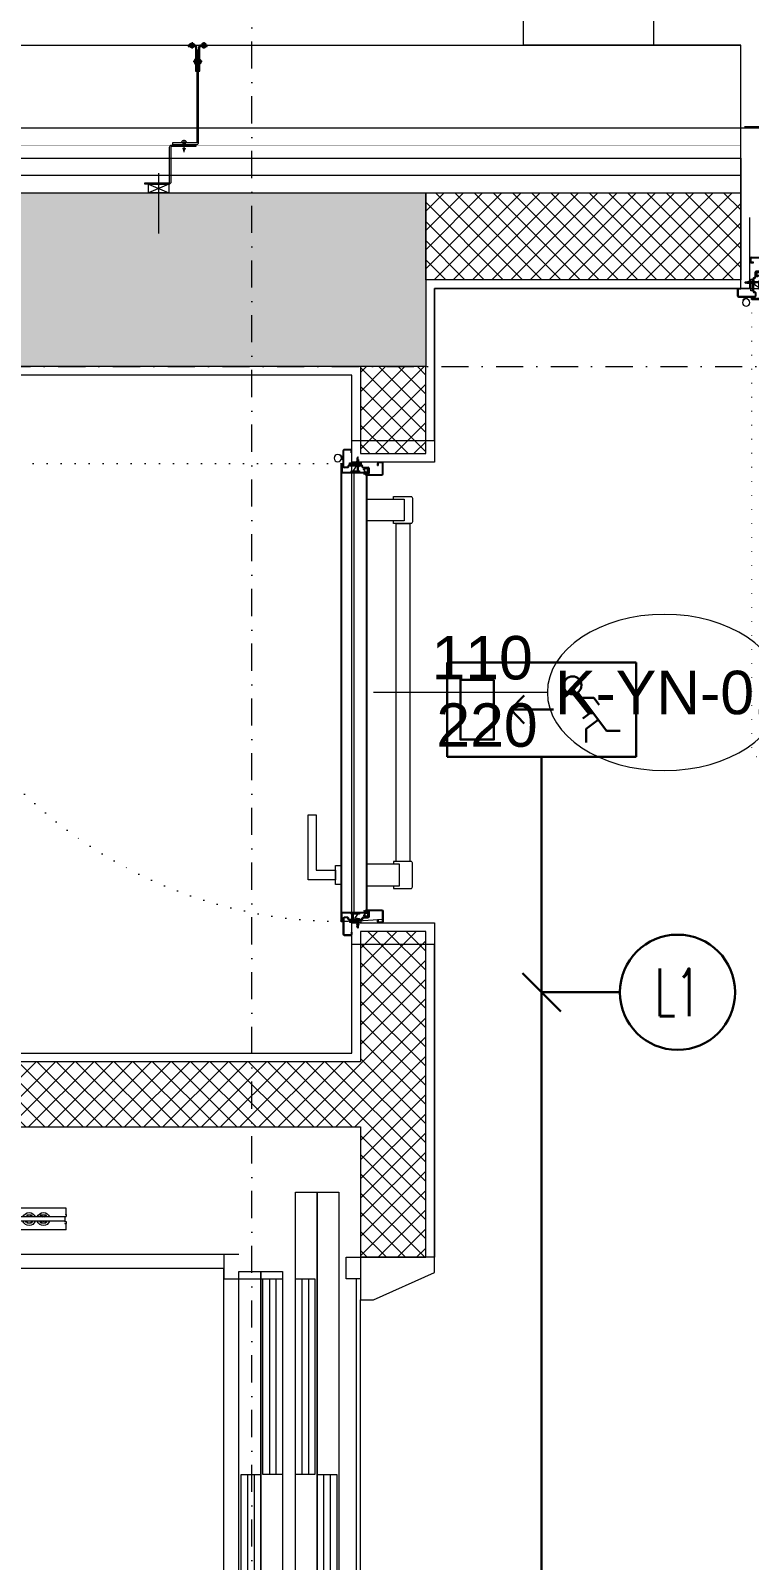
# Model space of a CAD drawing. Extents: x -1701 to 23780, y -363 to 7742.
# Drawn here: x 7816.5 to 7982, y 2510.2 to 2862.4 of the extents above; entities that cross this region are included whole.
import ezdxf
from ezdxf.enums import TextEntityAlignment as Align

# ---------------------------------------------------------------- set-up
doc = ezdxf.new("R2010")
doc.units = 0
doc.header["$LTSCALE"] = 25
doc.header["$MEASUREMENT"] = 0
doc.linetypes.add('Audi$0$DASHDOT2', pattern=[0.5, 0.25, -0.125, 0, -0.125])
doc.linetypes.add('Audi$0$DOT2', pattern=[0.125, 0, -0.125])
doc.layers.get('0').update_dxf_attribs({"color": 9, "lineweight": 9})
for name, color, linetype, lineweight in [('Audi$0$00', 8, 'Continuous', 9), ('Audi$0$01', 8, 'Continuous', 9), ('Audi$0$05V', 8, 'Continuous', 9), ('Audi$0$06D', 8, 'Continuous', 9), ('Audi$0$09W', 8, 'Continuous', 9), ('Audi$0$10', 8, 'Continuous', 9), ('Audi$0$14', 8, 'Continuous', 9), ('Audi$0$20', 8, 'Audi$0$DOT2', 9), ('Audi$0$22', 8, 'Continuous', 9), ('Audi$0$24', 8, 'Audi$0$DASHDOT2', 9), ('Audi$0$33', 8, 'Audi$0$BATTING', 9), ('Audi$0$35', 8, 'Continuous', 9), ('E-1x8 W ACİL ÇIKIŞ ARMATÜRÜ (TİP1)', 7, 'Continuous', 30), ('E-KABLO', 7, 'Continuous', 30), ('E-LİNYE', 7, 'Continuous', 30)]:
    doc.layers.add(name, color=color, linetype=linetype, lineweight=lineweight)
doc.styles.add('Audi$0$Arial', font='arial.ttf', dxfattribs={"height": 2.5})
doc.styles.add('E-YAZI', font='txttw.shx')
doc.linetypes.add('Audi$0$BATTING', pattern='A,0.0001,-0.1,[134,ltypeshp.shx,S=0.1,R=0,X=-0.1,Y=0],-0.2,[134,ltypeshp.shx,S=0.1,R=180,X=0.1,Y=0],-0.1', length=0.4001)

# ---------------------------------------------------------------- blocks, each defined once
blk = doc.blocks.new('Audi$0$0_doorno')
blk.add_lwpolyline([(4.5, 0), (12.5, 0)])
blk.add_ellipse((-0.891, 0), major_axis=(-5.391, 0), ratio=0.666667)
at = {"style": 'Audi$0$Arial'}
blk.add_attdef('YUKSEKLIK', text='', height=2, dxfattribs=at).set_placement((5, 12.3), align=Align.TOP_LEFT)
blk.add_attdef('KAPINO', text='', height=2, dxfattribs=at).set_placement((0, 0), align=Align.MIDDLE)
blk.add_attdef('GENISLIK', text='', height=2, dxfattribs=at).set_placement((5, -3.789), align=Align.BOTTOM_LEFT)
blk = doc.blocks.new('Audi$0$p-as-01')
for p, q in [((-582, 0), (-582, -1432)), ((-550, -32), (-550, -1432)), ((-668, -1066), (-668, -699.5)), ((-658, -1066), (-658, -699.5)), ((-688, -1069.5), (-688, -799.5)), ((-638, -1069.5), (-638, -799.5)), ((-672.5, -978.5), (-672.5, -989.5)), ((-653.5, -989.5), (-653.5, -978.5)), ((-672.5, -989.5), (-668, -992.1)), ((-668, -1008.9), (-672.5, -1011.5)), ((-672.5, -1011.5), (-672.5, -1022.5)), ((-658, -992.1), (-653.5, -989.5)), ((-653.5, -1011.5), (-658, -1008.9)), ((-653.5, -1022.5), (-653.5, -1011.5)), ((-672.5, -1022.5), (-668, -1025.1)), ((-658, -1025.1), (-653.5, -1022.5)), ((-658, -1064.5), (-658, -1039.5)), ((-674, -1069.5), (-688, -1069.5)), ((-674, -1069.5), (-674, -1067.5)), ((-674, -1067.5), (-673.5, -1067.5)), ((-673.5, -1067.5), (-673.5, -1069)), ((-673.5, -1067.5), (-673.5, -1067.5)), ((-673.5, -1069), (-668.5, -1069)), ((-668.5, -1065.5), (-668.5, -1069)), ((-668.5, -1065.5), (-668, -1065.5)), ((-668, -1066), (-658, -1066)), ((-658, -1065.5), (-657.5, -1065.5)), ((-657.5, -1065.5), (-657.5, -1069)), ((-657.5, -1069), (-652.5, -1069)), ((-652.5, -1066.5), (-652.5, -1069)), ((-652.5, -1066.5), (-652, -1066.5)), ((-652, -1069.5), (-652, -1066.5)), ((-638, -1069.5), (-652, -1069.5)), ((-582, -1432), (-582, -1467)), ((-582, -1432), (-525, -1432)), ((550, -1432), (-550, -1432)), ((-525, -1432), (-525, -1567)), ((870, -1467), (-542.5, -1467)), ((-542.5, -1467), (-542.5, -1517)), ((375, -1472), (-75, -1472)), ((-75, -1472), (-75, -1517)), ((-75, -1487), (375, -1487)), ((-75, -1502), (375, -1502)), ((-542.5, -1517), (870, -1517)), ((870, -1517), (-542.5, -1517)), ((-542.5, -1517), (-542.5, -1567)), ((-75, -1522), (-525, -1522)), ((-525, -1522), (-525, -1567)), ((-525, -1537), (-75, -1537)), ((-75, -1517), (375, -1517)), ((-75, -1567), (-75, -1522)), ((-542.5, -1567), (870, -1567)), ((-525, -1552), (-75, -1552)), ((-525, -1567), (-75, -1567)), ((875, -1597), (-725, -1597)), ((-725, -1597), (-725, -1647)), ((-75, -1597), (-525, -1597)), ((-525, -1597), (-525, -1642)), ((-525, -1612), (-75, -1612)), ((-75, -1642), (-75, -1597)), ((875, -1647), (-725, -1647)), ((-725, -1647), (-725, -1697)), ((-725, -1647), (875, -1647)), ((-525, -1627), (-75, -1627)), ((-525, -1642), (-75, -1642)), ((375, -1647), (-75, -1647)), ((-75, -1647), (-75, -1692)), ((-75, -1662), (375, -1662)), ((-75, -1677), (375, -1677)), ((-725, -1697), (875, -1697)), ((-525, -1714), (-575, -1714)), ((-575, -1714), (-575, -1747)), ((-525, -1747), (-525, -1714)), ((-75, -1692), (375, -1692)), ((-575, -1747), (-525, -1747)), ((-525, -1737), (375, -1737))]:
    blk.add_line(p, q)
at = {"ltscale": 0.25}
blk.add_line((-659, -920), (-659, -1004), dxfattribs=at)
for centre, radius, start, end in [((-663, -984), 15, 109.4712, 250.5288), ((-663, -984), 9.5, 121.7569, 238.2431), ((-663, -984), 15, 289.4712, 70.5288), ((-663, -984), 9.5, 301.7569, 58.2431), ((-663, -1017), 15, 109.4712, 250.5288), ((-663, -1017), 9.5, 121.7569, 238.2431), ((-663, -1017), 6, 146.4427, 213.5573), ((-663, -1017), 15, 289.4712, 70.5288), ((-663, -1017), 9.5, 301.7569, 58.2431), ((-663, -1017), 6, 326.4427, 33.5573)]:
    blk.add_arc(centre, radius, start, end)
blk = doc.blocks.new('Audi$0$p- alum kaplama profil')
at = {"lineweight": 13}
blk.add_lwpolyline([(7.12, 12.59), (7.12, 26.49)], dxfattribs=at)
at = {"lineweight": 18}
blk.add_lwpolyline([(4.09, 6.16), (-1.41, 6.16), (-1.41, 6.46), (4.09, 6.46, 0.414214), (4.29, 6.66), (4.29, 14.66, -0.414214), (4.79, 15.16), (10.29, 15.16), (10.29, 14.86), (4.79, 14.86, 0.414214), (4.59, 14.66), (4.59, 6.66, -0.414214)], format="xyb", close=True, dxfattribs=at)
at = {"lineweight": 5}
blk.add_lwpolyline([(9.44, 15.16), (4.79, 15.16), (4.79, 17.16), (9.44, 17.16)], close=True, dxfattribs=at)
for points in [[(4.79, 15.16), (9.44, 17.16)], [(9.44, 15.16), (4.79, 17.16)]]:
    blk.add_lwpolyline(points, dxfattribs=at)
blk.add_lwpolyline([(-2.06, 5.56), (-2.06, -2.34), (-2.06, -15.69), (-1.66, -15.69), (-1.66, -2.34), (-1.66, 5.56), (-1.66, 5.56), (-1.66, 5.57), (-1.66, 5.57), (-1.66, 5.58), (-1.66, 5.58), (-1.65, 5.59), (-1.65, 5.59), (-1.65, 5.59), (-1.65, 5.6), (-1.65, 5.6), (-1.64, 5.61), (-1.64, 5.61), (-1.64, 5.62), (-1.64, 5.62), (-1.63, 5.62), (-1.63, 5.63), (-1.63, 5.63), (-1.62, 5.63), (-1.62, 5.64), (-1.61, 5.64), (-1.61, 5.64), (-1.61, 5.64), (-1.6, 5.65), (-1.6, 5.65), (-1.59, 5.65), (-1.59, 5.65), (-1.58, 5.65), (-1.58, 5.65), (-1.57, 5.66), (-1.57, 5.66), (-1.56, 5.66), (-1.56, 5.66), (3.94, 5.66), (3.94, 6.06), (-1.56, 6.06), (-1.58, 6.06), (-1.61, 6.05), (-1.63, 6.05), (-1.66, 6.05), (-1.68, 6.04), (-1.7, 6.03), (-1.73, 6.03), (-1.75, 6.02), (-1.77, 6.01), (-1.79, 6), (-1.82, 5.99), (-1.84, 5.97), (-1.86, 5.96), (-1.88, 5.94), (-1.89, 5.93), (-1.91, 5.91), (-1.93, 5.89), (-1.95, 5.87), (-1.96, 5.85), (-1.97, 5.83), (-1.99, 5.81), (-2, 5.79), (-2.01, 5.77), (-2.02, 5.75), (-2.03, 5.72), (-2.04, 5.7), (-2.04, 5.68), (-2.05, 5.65), (-2.05, 5.63), (-2.06, 5.61), (-2.06, 5.58)], close=True)
blk.add_lwpolyline([(-1.66, -2.34), (-2.06, -2.34)])
for points in [[(-2.36, -10.84), (-2.36, -16.39), (-2.36, -16.39, -0.414214), (-2.51, -16.54), (-2.51, -16.54), (-4.06, -16.54), (-4.06, -16.84), (-2.51, -16.84), (-2.51, -16.84, 0.414214), (-2.06, -16.39), (-2.06, -10.84)], [(-1.36, -10.84), (-1.66, -10.84), (-1.66, -16.39, 0.414214), (-1.21, -16.84), (-1.21, -16.84), (0.34, -16.84), (0.34, -16.54), (-1.21, -16.54), (-1.21, -16.54, -0.414214), (-1.36, -16.39), (-1.36, -16.39)]]:
    blk.add_lwpolyline(points, format="xyb", close=True)
for points in [[(1.56, 7.05, -10), (1.02, 7.13, -10)], [(1.05, 6.91, -10), (1.29, 7.56, -10)], [(1.29, 4.93, -10), (1.29, 7.8, -10)], [(1.53, 6.82, -10), (1.29, 7.56, -10)], [(0.67, 5.66, -10), (1.91, 5.66, -10)], [(0.67, 5.66, -10), (0.67, 5.64, -10), (0.67, 5.62, -10), (0.67, 5.6, -10), (0.68, 5.58, -10), (0.68, 5.56, -10), (0.69, 5.54, -10), (0.69, 5.52, -10), (0.7, 5.5, -10), (0.7, 5.48, -10), (0.71, 5.46, -10), (0.72, 5.45, -10), (0.73, 5.43, -10), (0.74, 5.41, -10), (0.75, 5.4, -10), (0.76, 5.38, -10), (0.77, 5.36, -10), (0.79, 5.35, -10), (0.8, 5.33, -10), (0.81, 5.32, -10), (0.83, 5.31, -10), (0.84, 5.29, -10), (0.86, 5.28, -10), (0.87, 5.27, -10), (0.89, 5.26, -10), (0.91, 5.25, -10), (0.92, 5.24, -10), (0.94, 5.23, -10), (0.96, 5.22, -10), (0.98, 5.21, -10), (1, 5.21, -10), (1.02, 5.2, -10), (1.03, 5.2, -10)], [(0.96, 5.66, -10), (0.97, 5.66, -10), (0.97, 5.66, -10), (0.97, 5.66, -10), (0.98, 5.66, -10), (0.98, 5.66, -10), (0.99, 5.66, -10), (0.99, 5.66, -10), (1, 5.66, -10), (1, 5.67, -10), (1, 5.67, -10), (1.01, 5.67, -10), (1.01, 5.67, -10), (1.01, 5.67, -10), (1.02, 5.68, -10), (1.02, 5.68, -10), (1.02, 5.68, -10), (1.03, 5.69, -10), (1.03, 5.69, -10), (1.03, 5.69, -10), (1.04, 5.7, -10), (1.04, 5.7, -10), (1.04, 5.7, -10), (1.04, 5.71, -10), (1.04, 5.71, -10), (1.05, 5.72, -10), (1.05, 5.72, -10), (1.05, 5.72, -10), (1.05, 5.73, -10), (1.05, 5.73, -10), (1.05, 5.74, -10), (1.05, 5.74, -10), (1.05, 5.75, -10)], [(1.61, 6.87, -10), (0.98, 6.96, -10)], [(1.33, 5.85, -10), (0.98, 5.88, -10)], [(1.03, 5.2, -10), (1.04, 5.2, -10), (1.05, 5.19, -10), (1.05, 5.19, -10), (1.06, 5.19, -10), (1.06, 5.19, -10), (1.07, 5.19, -10), (1.07, 5.19, -10), (1.08, 5.19, -10), (1.08, 5.19, -10), (1.09, 5.19, -10), (1.09, 5.18, -10), (1.1, 5.18, -10), (1.1, 5.18, -10), (1.11, 5.18, -10), (1.11, 5.18, -10), (1.12, 5.18, -10), (1.12, 5.18, -10), (1.13, 5.18, -10), (1.13, 5.18, -10), (1.14, 5.18, -10), (1.15, 5.18, -10), (1.15, 5.18, -10), (1.16, 5.17, -10), (1.16, 5.17, -10), (1.17, 5.17, -10), (1.17, 5.17, -10), (1.18, 5.17, -10), (1.18, 5.17, -10), (1.19, 5.17, -10), (1.19, 5.17, -10), (1.2, 5.17, -10), (1.2, 5.17, -10)], [(1.05, 5.83, -10), (1.05, 6.01, -10)], [(1.05, 5.75, -10), (1.05, 5.83, -10)], [(1.2, 5.17, -10), (1.2, 5.2, -10)], [(1.38, 5.2, -10), (1.2, 5.2, -10)], [(1.29, 6.16, -10), (1.29, 6.26, -10)], [(1.38, 5.17, -10), (1.38, 5.2, -10)], [(1.38, 5.17, -10), (1.38, 5.17, -10), (1.39, 5.17, -10), (1.39, 5.17, -10), (1.4, 5.17, -10), (1.41, 5.17, -10), (1.41, 5.17, -10), (1.42, 5.17, -10), (1.42, 5.17, -10), (1.43, 5.17, -10), (1.43, 5.18, -10), (1.44, 5.18, -10), (1.44, 5.18, -10), (1.45, 5.18, -10), (1.45, 5.18, -10), (1.46, 5.18, -10), (1.46, 5.18, -10), (1.47, 5.18, -10), (1.47, 5.18, -10), (1.48, 5.18, -10), (1.48, 5.18, -10), (1.49, 5.18, -10), (1.5, 5.19, -10), (1.5, 5.19, -10), (1.51, 5.19, -10), (1.51, 5.19, -10), (1.52, 5.19, -10), (1.52, 5.19, -10), (1.53, 5.19, -10), (1.53, 5.19, -10), (1.54, 5.19, -10), (1.54, 5.2, -10), (1.55, 5.2, -10)], [(1.53, 5.75, -10), (1.53, 5.92, -10)], [(1.53, 5.75, -10), (1.53, 5.74, -10), (1.53, 5.74, -10), (1.53, 5.73, -10), (1.53, 5.73, -10), (1.53, 5.72, -10), (1.54, 5.72, -10), (1.54, 5.72, -10), (1.54, 5.71, -10), (1.54, 5.71, -10), (1.54, 5.7, -10), (1.54, 5.7, -10), (1.55, 5.7, -10), (1.55, 5.69, -10), (1.55, 5.69, -10), (1.55, 5.69, -10), (1.56, 5.68, -10), (1.56, 5.68, -10), (1.56, 5.68, -10), (1.57, 5.67, -10), (1.57, 5.67, -10), (1.58, 5.67, -10), (1.58, 5.67, -10), (1.58, 5.67, -10), (1.59, 5.66, -10), (1.59, 5.66, -10), (1.6, 5.66, -10), (1.6, 5.66, -10), (1.6, 5.66, -10), (1.61, 5.66, -10), (1.61, 5.66, -10), (1.62, 5.66, -10), (1.62, 5.66, -10)], [(1.55, 5.2, -10), (1.57, 5.2, -10), (1.59, 5.21, -10), (1.6, 5.21, -10), (1.62, 5.22, -10), (1.64, 5.23, -10), (1.66, 5.24, -10), (1.68, 5.25, -10), (1.69, 5.26, -10), (1.71, 5.27, -10), (1.73, 5.28, -10), (1.74, 5.29, -10), (1.76, 5.31, -10), (1.77, 5.32, -10), (1.78, 5.33, -10), (1.8, 5.35, -10), (1.81, 5.36, -10), (1.82, 5.38, -10), (1.83, 5.4, -10), (1.84, 5.41, -10), (1.85, 5.43, -10), (1.86, 5.45, -10), (1.87, 5.46, -10), (1.88, 5.48, -10), (1.89, 5.5, -10), (1.89, 5.52, -10), (1.9, 5.54, -10), (1.9, 5.56, -10), (1.9, 5.58, -10), (1.91, 5.6, -10), (1.91, 5.62, -10), (1.91, 5.64, -10), (1.91, 5.66, -10)], [(-2.86, -13.04, 0), (-0.86, -13.04, 0)], [(-2.36, -12.52, 0), (-2.4, -12.53, 0), (-2.43, -12.56, 0), (-2.47, -12.58, 0), (-2.5, -12.6, 0), (-2.53, -12.63, 0), (-2.56, -12.66, 0), (-2.59, -12.69, 0), (-2.61, -12.73, 0), (-2.63, -12.76, 0), (-2.65, -12.8, 0), (-2.67, -12.84, 0), (-2.68, -12.88, 0), (-2.69, -12.92, 0), (-2.7, -12.96, 0), (-2.71, -13, 0), (-2.71, -13.04, 0), (-2.71, -13.08, 0), (-2.7, -13.13, 0), (-2.69, -13.17, 0), (-2.68, -13.21, 0), (-2.67, -13.25, 0), (-2.65, -13.28, 0), (-2.63, -13.32, 0), (-2.61, -13.36, 0), (-2.59, -13.39, 0), (-2.56, -13.42, 0), (-2.53, -13.45, 0), (-2.5, -13.48, 0), (-2.47, -13.51, 0), (-2.43, -13.53, 0), (-2.4, -13.55, 0), (-2.36, -13.57, 0)], [(-2.36, -13.04, 0), (-2.36, -12.52, 0)], [(-2.36, -13.04, 0), (-2.36, -12.73, 0)], [(-2.36, -12.73, 0), (-2.36, -13.04, 0)], [(-1.36, -12.73, 0), (-2.36, -12.73, 0)], [(-2.36, -13.04, 0), (-2.36, -13.36, 0)], [(-2.36, -13.04, 0), (-2.36, -13.57, 0)], [(-2.36, -13.36, 0), (-2.36, -13.04, 0)], [(-1.36, -13.36, 0), (-2.36, -13.36, 0)], [(-1.36, -13.04, 0), (-1.36, -12.37, 0)], [(-1.36, -13.72, 0), (-1.32, -13.68, 0), (-1.29, -13.65, 0), (-1.26, -13.61, 0), (-1.23, -13.58, 0), (-1.2, -13.54, 0), (-1.18, -13.5, 0), (-1.16, -13.45, 0), (-1.14, -13.41, 0), (-1.12, -13.37, 0), (-1.1, -13.32, 0), (-1.09, -13.28, 0), (-1.08, -13.23, 0), (-1.07, -13.18, 0), (-1.06, -13.14, 0), (-1.06, -13.09, 0), (-1.06, -13.04, 0), (-1.06, -12.99, 0), (-1.06, -12.95, 0), (-1.07, -12.9, 0), (-1.08, -12.85, 0), (-1.09, -12.81, 0), (-1.1, -12.76, 0), (-1.12, -12.72, 0), (-1.14, -12.67, 0), (-1.16, -12.63, 0), (-1.18, -12.59, 0), (-1.2, -12.55, 0), (-1.23, -12.51, 0), (-1.26, -12.47, 0), (-1.29, -12.43, 0), (-1.32, -12.4, 0), (-1.36, -12.37, 0)], [(-1.36, -13.04, 0), (-1.36, -13.72, 0)], [(-3.84, -17.04, 0), (-3.81, -17.07, 0), (-3.78, -17.1, 0), (-3.75, -17.12, 0), (-3.72, -17.15, 0), (-3.69, -17.17, 0), (-3.66, -17.19, 0), (-3.62, -17.21, 0), (-3.59, -17.23, 0), (-3.55, -17.24, 0), (-3.52, -17.26, 0), (-3.48, -17.27, 0), (-3.44, -17.28, 0), (-3.4, -17.28, 0), (-3.36, -17.29, 0), (-3.32, -17.29, 0), (-3.29, -17.29, 0), (-3.25, -17.29, 0), (-3.21, -17.29, 0), (-3.17, -17.28, 0), (-3.13, -17.28, 0), (-3.09, -17.27, 0), (-3.06, -17.26, 0), (-3.02, -17.24, 0), (-2.98, -17.23, 0), (-2.95, -17.21, 0), (-2.91, -17.19, 0), (-2.88, -17.17, 0), (-2.85, -17.15, 0), (-2.82, -17.12, 0), (-2.79, -17.1, 0), (-2.76, -17.07, 0), (-2.73, -17.04, 0)], [(-3.29, -17.04, 0), (-3.84, -17.04, 0)], [(-2.85, -16.54, 0), (-2.86, -16.51, 0), (-2.87, -16.47, 0), (-2.89, -16.44, 0), (-2.91, -16.41, 0), (-2.93, -16.38, 0), (-2.96, -16.35, 0), (-2.98, -16.33, 0), (-3.01, -16.31, 0), (-3.04, -16.29, 0), (-3.07, -16.27, 0), (-3.11, -16.25, 0), (-3.14, -16.24, 0), (-3.18, -16.23, 0), (-3.21, -16.22, 0), (-3.25, -16.22, 0), (-3.29, -16.22, 0), (-3.32, -16.22, 0), (-3.36, -16.22, 0), (-3.39, -16.23, 0), (-3.43, -16.24, 0), (-3.46, -16.25, 0), (-3.5, -16.27, 0), (-3.53, -16.29, 0), (-3.56, -16.31, 0), (-3.59, -16.33, 0), (-3.61, -16.35, 0), (-3.64, -16.38, 0), (-3.66, -16.41, 0), (-3.68, -16.44, 0), (-3.7, -16.47, 0), (-3.71, -16.51, 0), (-3.73, -16.54, 0)], [(-3.29, -16.54, 0), (-3.73, -16.54, 0)], [(-3.29, -16.54, 0), (-3.55, -16.54, 0)], [(-3.55, -16.54, 0), (-3.29, -16.54, 0)], [(-3.55, -17.04, 0), (-3.55, -16.54, 0)], [(-3.29, -17.54, 0), (-3.29, -16.04, 0)], [(-3.29, -16.54, 0), (-2.85, -16.54, 0)], [(-3.29, -16.54, 0), (-3.03, -16.54, 0)], [(-3.03, -16.54, 0), (-3.29, -16.54, 0)], [(-3.29, -17.04, 0), (-2.73, -17.04, 0)], [(-3.03, -17.04, 0), (-3.03, -16.54, 0)], [(-0.56, -17.04, 0), (-1.11, -17.04, 0)], [(0, -17.04, 0), (-0.03, -17.07, 0), (-0.06, -17.1, 0), (-0.09, -17.12, 0), (-0.12, -17.15, 0), (-0.15, -17.17, 0), (-0.18, -17.19, 0), (-0.22, -17.21, 0), (-0.25, -17.23, 0), (-0.29, -17.24, 0), (-0.33, -17.26, 0), (-0.36, -17.27, 0), (-0.4, -17.28, 0), (-0.44, -17.28, 0), (-0.48, -17.29, 0), (-0.52, -17.29, 0), (-0.56, -17.29, 0), (-0.59, -17.29, 0), (-0.63, -17.29, 0), (-0.67, -17.28, 0), (-0.71, -17.28, 0), (-0.75, -17.27, 0), (-0.79, -17.26, 0), (-0.82, -17.24, 0), (-0.86, -17.23, 0), (-0.89, -17.21, 0), (-0.93, -17.19, 0), (-0.96, -17.17, 0), (-0.99, -17.15, 0), (-1.02, -17.12, 0), (-1.05, -17.1, 0), (-1.08, -17.07, 0), (-1.11, -17.04, 0)], [(-1, -16.54, 0), (-0.98, -16.51, 0), (-0.97, -16.47, 0), (-0.95, -16.44, 0), (-0.93, -16.41, 0), (-0.91, -16.38, 0), (-0.88, -16.35, 0), (-0.86, -16.33, 0), (-0.83, -16.31, 0), (-0.8, -16.29, 0), (-0.77, -16.27, 0), (-0.73, -16.25, 0), (-0.7, -16.24, 0), (-0.66, -16.23, 0), (-0.63, -16.22, 0), (-0.59, -16.22, 0), (-0.56, -16.22, 0), (-0.52, -16.22, 0), (-0.48, -16.22, 0), (-0.45, -16.23, 0), (-0.41, -16.24, 0), (-0.38, -16.25, 0), (-0.34, -16.27, 0), (-0.31, -16.29, 0), (-0.28, -16.31, 0), (-0.25, -16.33, 0), (-0.23, -16.35, 0), (-0.2, -16.38, 0), (-0.18, -16.41, 0), (-0.16, -16.44, 0), (-0.14, -16.47, 0), (-0.13, -16.51, 0), (-0.12, -16.54, 0)], [(-0.56, -16.54, 0), (-1, -16.54, 0)], [(-0.56, -16.54, 0), (-0.82, -16.54, 0)], [(-0.82, -16.54, 0), (-0.56, -16.54, 0)], [(-0.82, -17.04, 0), (-0.82, -16.54, 0)], [(-0.56, -17.54, 0), (-0.56, -16.04, 0)], [(-0.56, -16.54, 0), (-0.3, -16.54, 0)], [(-0.56, -16.54, 0), (-0.12, -16.54, 0)], [(-0.3, -16.54, 0), (-0.56, -16.54, 0)], [(-0.56, -17.04, 0), (0, -17.04, 0)], [(-0.3, -17.04, 0), (-0.3, -16.54, 0)]]:
    blk.add_polyline3d(points)
blk = doc.blocks.new('*U4592')
at = {"ltscale": 15}
for p, q in [((-24.9, 0.9), (-25.7, 0)), ((-24.9, -0.9), (-25.7, 0)), ((-22.9, 1.5), (-24.9, 0.9)), ((-22.9, 1.5), (-22.9, -1.5)), ((-21.2, -2.7), (-18.1, 2.8)), ((-21, -2.7), (-17.9, 2.7)), ((-19.7, -2.7), (-16.6, 2.8)), ((-19.5, -2.7), (-16.4, 2.7)), ((-18.5, 1.5), (-18.3, 2)), ((-18.2, -2.7), (-15.1, 2.8)), ((-18, -2.7), (-14.9, 2.7)), ((-17, 1.5), (-16.8, 2)), ((-16.7, -2.7), (-13.6, 2.8)), ((-16.5, -2.7), (-13.4, 2.7)), ((-15.5, 1.5), (-15.3, 2)), ((-15.2, -2.7), (-12.1, 2.8)), ((-15, -2.7), (-11.9, 2.7)), ((-14, 1.5), (-13.8, 2)), ((-13.7, -2.7), (-10.6, 2.8)), ((-13.5, -2.7), (-10.4, 2.7)), ((-12.5, 1.5), (-12.3, 2)), ((-12.2, -2.7), (-9.1, 2.8)), ((-12, -2.7), (-8.9, 2.7)), ((-11, 1.5), (-10.8, 2)), ((-10.7, -2.7), (-7.6, 2.8)), ((-10.5, -2.7), (-7.4, 2.7)), ((-9.5, 1.5), (-9.3, 2)), ((-9.2, -2.7), (-6.1, 2.8)), ((-9, -2.7), (-5.9, 2.7)), ((-8, 1.5), (-7.8, 2)), ((-7.7, -2.7), (-4.6, 2.8)), ((-7.5, -2.7), (-4.4, 2.7)), ((-6.5, 1.5), (-6.3, 2)), ((-6.2, -2.7), (-3.1, 2.8)), ((-6, -2.7), (-2.9, 2.7)), ((-5, 1.5), (-4.8, 2)), ((-4.7, -2.7), (-1.6, 2.8)), ((-4.5, -2.7), (-1.4, 2.7)), ((-3.5, 1.5), (-3.3, 2)), ((-2, 1.5), (-1.8, 2)), ((-0.5, 4.2), (-1.5, 1.5)), ((0, 0.5), (-0.6, 0.5)), ((-24.9, -0.9), (-22.9, -1.5)), ((-8.6, -1.5), (-22.9, -1.5)), ((-21.2, -2.7), (-20.9, -1.5)), ((-20.3, -1.5), (-19.1, -1.5)), ((-19.7, -2.7), (-19.4, -1.5)), ((-18.8, -1.5), (-17.6, -1.5)), ((-18.2, -2.7), (-17.9, -1.5)), ((-17.3, -1.5), (-16.1, -1.5)), ((-16.7, -2.7), (-16.4, -1.5)), ((-15.8, -1.5), (-14.6, -1.5)), ((-15.2, -2.7), (-14.9, -1.5)), ((-14.3, -1.5), (-13.1, -1.5)), ((-13.7, -2.7), (-13.4, -1.5)), ((-12.8, -1.5), (-11.6, -1.5)), ((-12.2, -2.7), (-11.9, -1.5)), ((-11.3, -1.5), (-10.1, -1.5)), ((-10.7, -2.7), (-10.4, -1.5)), ((-9.8, -1.5), (-8.6, -1.5)), ((-9.2, -2.7), (-8.9, -1.5)), ((-8.3, -1.5), (-7.1, -1.5)), ((-7.7, -2.7), (-7.4, -1.5)), ((-6.8, -1.5), (-5.6, -1.5)), ((-6.2, -2.7), (-5.9, -1.5)), ((-5.3, -1.5), (-4.1, -1.5)), ((-4.7, -2.7), (-4.4, -1.5)), ((-3.8, -1.5), (-2.1, -1.5)), ((-0.5, -4.2), (-1.5, -1.5)), ((0, -0.5), (-0.6, -0.5))]:
    blk.add_line(p, q, dxfattribs=at)
for p, q in [((-6.9, 1.5), (-22.9, 1.5)), ((-17.4, 1.5), (-18.6, 1.5)), ((-15.9, 1.5), (-17.1, 1.5)), ((-14.4, 1.5), (-15.6, 1.5)), ((-12.9, 1.5), (-14.1, 1.5)), ((-11.4, 1.5), (-12.6, 1.5)), ((-9.9, 1.5), (-11.1, 1.5)), ((-8.4, 1.5), (-9.6, 1.5)), ((-6.9, 1.5), (-8.1, 1.5)), ((-5.4, 1.5), (-6.6, 1.5)), ((-3.9, 1.5), (-5.1, 1.5)), ((-2.4, 1.5), (-3.6, 1.5)), ((-1.5, 1.5), (-2.1, 1.5)), ((0, 0.5), (0, 4.1)), ((-1.5, -1.5), (-2.1, -1.5)), ((0, -0.5), (0, -4.1))]:
    blk.add_line(p, q)
for centre, radius, start, end in [((-26, 3.9), 3.92, 274.361, 322.1025), ((-26, -3.9), 3.92, 37.8975, 85.639), ((-18, 2.8), 0.0971, 330.3204, 150.3204), ((-16.5, 2.8), 0.0971, 330.3204, 150.3204), ((-15, 2.8), 0.0971, 330.3204, 150.3204), ((-13.5, 2.8), 0.0971, 330.3204, 150.3204), ((-12, 2.8), 0.0971, 330.3204, 150.3204), ((-10.5, 2.8), 0.0971, 330.3204, 150.3204), ((-9, 2.8), 0.0971, 330.3204, 150.3204), ((-7.5, 2.8), 0.0971, 330.3204, 150.3204), ((-6, 2.8), 0.0971, 330.3204, 150.3204), ((-4.5, 2.8), 0.0971, 330.3204, 150.3204), ((-3, 2.8), 0.0971, 330.3204, 150.3204), ((-1.5, 2.8), 0.0971, 330.3204, 150.3204), ((-0.6, 0), 0.486, 90, 270), ((-0.3, 4.1), 0.25, 0, 150.0864), ((-21.1, -2.7), 0.0971, 150.3204, 330.3204), ((-19.6, -2.7), 0.0971, 150.3204, 330.3204), ((-18.1, -2.7), 0.0971, 150.3204, 330.3204), ((-16.6, -2.7), 0.0971, 150.3204, 330.3204), ((-15.1, -2.7), 0.0971, 150.3204, 330.3204), ((-13.6, -2.7), 0.0971, 150.3204, 330.3204), ((-12.1, -2.7), 0.0971, 150.3204, 330.3204), ((-10.6, -2.7), 0.0971, 150.3204, 330.3204), ((-9.1, -2.7), 0.0971, 150.3204, 330.3204), ((-7.6, -2.7), 0.0971, 150.3204, 330.3204), ((-6.1, -2.7), 0.0971, 150.3204, 330.3204), ((-4.6, -2.7), 0.0971, 150.3204, 330.3204), ((-0.3, -4.1), 0.25, 209.9136, 0)]:
    blk.add_arc(centre, radius, start, end, dxfattribs=at)
blk = doc.blocks.new('Audi$0$conta')
at = {"ltscale": 10}
for p, q in [((-2649.88, 5344.46), (-2649.78, 5344.3)), ((-2649.87, 5345.53), (-2649.81, 5345.61)), ((-2649.78, 5344.3), (-2649.74, 5344.3)), ((-2649.72, 5345.4), (-2649.28, 5345.4)), ((-2649.25, 5345.41), (-2649.09, 5345.51)), ((-2648.97, 5344.05), (-2648.78, 5343.8)), ((-2648.87, 5344.09), (-2648.7, 5343.86)), ((-2648.83, 5344.87), (-2648.56, 5345.24)), ((-2648.77, 5345.12), (-2648.63, 5345.3)), ((-2648.56, 5345.31), (-2648.56, 5345.31)), ((-2648.71, 5343.79), (-2648.71, 5343.79))]:
    blk.add_line(p, q, dxfattribs=at)
for centre, radius, start, end in [((-2653.03, 5345), 3.19, 350.4674, 8.9372), ((-2649.87, 5344.47), 0.02, 170.4674, 213.7451), ((-2649.83, 5345.5), 0.05, 140.6345, 188.9372), ((-2649.74, 5345.58), 0.0696, 22.2428, 159.258), ((-2650.94, 5345.01), 1.24, 340.3382, 16.7772), ((-2649.74, 5344.58), 0.03, 160.3382, 273.2666), ((-2649.72, 5345.37), 0.03, 90, 196.7772), ((-2649.56, 5341.55), 3.01, 80.4362, 93.2666), ((-2649.28, 5345.45), 0.05, 270, 303.0062), ((-2649.22, 5344.14), 0.231, 353.9571, 81.9004), ((-2649.08, 5345.49), 0.03, 4.7972, 123.0062), ((-2649.06, 5344.54), 0.03, 260.4362, 338.7066), ((-2650.22, 5344.99), 1.27, 338.7066, 23.0418), ((-2648.89, 5344.11), 0.1, 173.9571, 217.2653), ((-2649.01, 5345.57), 0.05, 18.7951, 42.1429), ((-2651.17, 5344.83), 2.33, 7.5897, 18.7951), ((-2658.2, 5345.19), 9.36, 353.6857, 357.8537), ((-2648.79, 5344.15), 0.1, 173.6857, 217.2653), ((-2648.81, 5345.15), 0.05, 187.5897, 322.7347), ((-2648.79, 5344.84), 0.05, 142.7347, 180.2669), ((-2648.74, 5343.83), 0.05, 307.2653, 37.2653), ((-2648.59, 5345.27), 0.05, 52.7347, 142.7347), ((-2648.59, 5345.27), 0.05, 322.7347, 52.7347), ((-2648.74, 5343.83), 0.05, 217.2653, 307.2653)]:
    blk.add_arc(centre, radius, start, end, dxfattribs=at)
for points, knots in [([(-2649.74, 5344.31), (-2649.74, 5344.34), (-2649.7, 5344.52), (-2649.59, 5344.33), (-2649.34, 5344.36), (-2649.23, 5344.37), (-2649.18, 5344.37)], [0, 0, 0, 0, 0.1008757, 0.3841126, 0.5436166, 0.6906785, 0.6906785, 0.6906785, 0.6906785]), ([(-2648.98, 5345.6), (-2649, 5345.63), (-2649.09, 5345.71), (-2649.23, 5345.44), (-2649.32, 5345.74), (-2649.39, 5345.46), (-2649.51, 5345.75), (-2649.59, 5345.5), (-2649.65, 5345.57), (-2649.68, 5345.61)], [0.0086373, 0.0086373, 0.0086373, 0.0086373, 0.1097304, 0.3133405, 0.4430081, 0.5658764, 0.7165186, 0.8527974, 0.9648495, 0.9648495, 0.9648495, 0.9648495])]:
    blk.add_open_spline(points, degree=3, knots=knots, dxfattribs=at)
blk = doc.blocks.new('Audi$0$p-yn_sackasa')
at = {"layer": 'Audi$0$10', "linetype": 'Continuous'}
for p, q in [((2.69, 7.16), (0.26, 7.16)), ((2.69, 7.15), (0.26, 7.15)), ((0, 6.16), (0, 6.9)), ((0.01, 6.9), (0.01, 6.15)), ((0.14, 6.9), (0.14, 6.16)), ((0.15, 6.9), (0.15, 6.16)), ((2.69, 7.02), (0.26, 7.02)), ((0.26, 7.01), (2.69, 7.01)), ((0.26, 6.05), (0.76, 6.05)), ((0.75, 6.04), (0.26, 6.04)), ((0.26, 5.91), (0.75, 5.91)), ((0.76, 5.9), (0.26, 5.9)), ((0.75, 5.91), (0.75, 6.04)), ((0.76, 5.9), (0.76, 6.05)), ((1.11, 2.52), (1.11, 3.73)), ((1.12, 2.52), (1.12, 3.73)), ((1.25, 3.73), (1.25, 2.52)), ((1.26, 2.52), (1.26, 3.73)), ((1.37, 3.98), (2.49, 3.98)), ((2.49, 3.97), (1.37, 3.97)), ((1.37, 3.84), (2.49, 3.84)), ((2.49, 3.83), (1.37, 3.83)), ((2.6, 3.69), (2.5, 3.36)), ((2.51, 3.35), (2.61, 3.69)), ((2.73, 3.65), (2.63, 3.32)), ((2.74, 3.64), (2.64, 3.31)), ((2.8, 3.29), (2.8, 6.9)), ((2.81, 3.29), (2.81, 6.9)), ((2.94, 3.29), (2.94, 6.9)), ((2.95, 3.29), (2.95, 6.9)), ((-2.19, 0), (-2.19, -0.15)), ((0.67, -0.71), (0.67, 2.27)), ((0.69, -0.71), (0.69, 2.27)), ((0.81, -0.71), (0.81, 2.27)), ((0.83, -0.71), (0.83, 2.27)), ((0.92, 2.33), (0.95, 2.32)), ((0.93, 2.34), (0.95, 2.33)), ((1.01, 2.46), (0.99, 2.47)), ((0.99, 2.46), (1.01, 2.45)), ((-2.95, -0.25), (-2.95, -1.75)), ((-2.94, -1.75), (-2.94, -0.25)), ((-2.81, -0.25), (-2.81, -1.75)), ((-2.8, -0.25), (-2.8, -1.75)), ((-2.19, 0), (-2.7, 0)), ((-2.2, -0.01), (-2.7, -0.01)), ((-2.2, -0.14), (-2.7, -0.14)), ((-2.19, -0.15), (-2.7, -0.15)), ((1.01, -1.85), (-2.7, -1.85)), ((1.01, -1.86), (-2.7, -1.86)), ((-2.7, -1.99), (1.01, -1.99)), ((1.01, -2), (-2.7, -2)), ((-2.2, -0.14), (-2.2, -0.01)), ((0.92, -0.77), (0.95, -0.76)), ((0.93, -0.78), (0.95, -0.77)), ((0.99, -0.89), (1.01, -0.88)), ((1.01, -0.89), (0.99, -0.91)), ((1.11, -0.96), (1.11, -1.75)), ((1.12, -0.96), (1.12, -1.75)), ((1.25, -0.96), (1.25, -1.75)), ((1.26, -0.96), (1.26, -1.75))]:
    blk.add_line(p, q, dxfattribs=at)
for points in [[(0.15, 2.14), (0.67, 2.14), (0.67, -0.54), (0.15, -0.54)], [(0.15, 2.14), (0.41, 2.14), (0.41, -0.54), (0.15, -0.54)]]:
    blk.add_lwpolyline(points, close=True, dxfattribs=at)
for centre, radius, start, end in [((0.26, 6.9), 0.261, 90, 180), ((0.26, 6.9), 0.249, 90, 180), ((2.69, 6.9), 0.261, 0, 90), ((2.69, 6.9), 0.249, 0, 90), ((0.26, 6.16), 0.261, 180, 270), ((0.26, 6.16), 0.249, 181.345, 271.3502), ((0.26, 6.9), 0.122, 90, 180), ((0.26, 6.16), 0.122, 180, 270), ((0.26, 6.9), 0.11, 90, 180), ((0.26, 6.16), 0.11, 180, 270), ((1.37, 3.73), 0.253, 90, 180), ((1.37, 3.73), 0.24, 90, 180), ((1.37, 3.73), 0.114, 90, 180), ((1.37, 3.73), 0.101, 90, 180), ((2.49, 3.72), 0.261, 342.8602, 90), ((2.49, 3.72), 0.249, 342.8613, 90), ((2.49, 3.72), 0.122, 342.8607, 90), ((2.49, 3.72), 0.11, 342.8621, 90), ((2.69, 6.9), 0.122, 0, 90), ((2.69, 6.9), 0.11, 0, 90), ((0.89, 2.27), 0.219, 63.2153, 180), ((0.89, 2.27), 0.206, 63.2169, 180), ((0.89, 2.27), 0.0801, 63.215, 180), ((0.89, 2.27), 0.0674, 63.2144, 180), ((1.04, 2.52), 0.206, 243.2197, 0), ((1.04, 2.52), 0.219, 243.2148, 0), ((1.04, 2.52), 0.0801, 243.2203, 0), ((1.04, 2.52), 0.0674, 243.2129, 0), ((2.72, 3.29), 0.232, 162.8601, 0), ((2.72, 3.29), 0.219, 162.8613, 0), ((2.72, 3.29), 0.0927, 162.8605, 0), ((2.72, 3.29), 0.0801, 162.8624, 0), ((-2.7, -0.25), 0.253, 90, 180), ((-2.7, -1.75), 0.253, 180, 270), ((-2.7, -0.25), 0.24, 90, 180), ((-2.7, -1.75), 0.24, 180, 270), ((-2.7, -0.25), 0.114, 90, 180), ((-2.7, -1.75), 0.114, 180, 270), ((-2.7, -0.25), 0.101, 90, 180), ((-2.7, -1.75), 0.101, 180, 270), ((0.89, -0.71), 0.219, 180, 296.785), ((0.89, -0.71), 0.206, 180, 296.7851), ((0.89, -0.71), 0.0801, 180, 296.785), ((0.89, -0.71), 0.0674, 180, 180.5245), ((0.89, -0.71), 0.0674, 180, 296.7871), ((1.04, -0.96), 0.219, 0, 116.7854), ((1.04, -0.96), 0.206, 0, 116.7836), ((1.04, -0.96), 0.0801, 0, 116.7811), ((1.04, -0.96), 0.0674, 0, 116.7871), ((1.01, -1.75), 0.114, 270, 0), ((1.01, -1.75), 0.24, 270, 0), ((1.01, -1.75), 0.101, 270, 0), ((1.01, -1.75), 0.253, 270, 0)]:
    blk.add_arc(centre, radius, start, end, dxfattribs=at)
at = {"layer": 'Audi$0$10', "xscale": 0.0842696629213483, "yscale": 0.0842696629213483, "zscale": 0.0842696629213483}
blk.add_blockref('*U4592', (0.95, 1.35), dxfattribs=at)
at = {"layer": 'Audi$0$14', "xscale": -0.7887640449438696, "yscale": 0.7887640449438696, "zscale": 0.7887640449438204, "rotation": 90}
blk.add_blockref('Audi$0$conta', (4217.78, -2086.42), dxfattribs=at)
blk = doc.blocks.new('*U4855')
blk.add_arc((114.7, -2.4), 105.4, 174.7953, 179.7834)
at = {"layer": 'Audi$0$06D'}
for points in [[(17.5, 9.56), (16.87, 9.56), (16.87, 13.56, -0.414214), (17.25, 13.93), (22.75, 13.93, -0.414214), (23.12, 13.56), (23.12, 9.56), (22.5, 9.56)], [(106.5, 9.56), (107.12, 9.56), (107.12, 13.56, 0.414214), (106.75, 13.93), (101.25, 13.93, 0.414214), (100.87, 13.56), (100.87, 9.56), (101.5, 9.56)]]:
    blk.add_lwpolyline(points, format="xyb", dxfattribs=at)
for points in [[(17.5, 10.94), (22.5, 10.94), (22.5, 3.44), (17.5, 3.44)], [(100.87, 13.31), (23.12, 13.31), (23.12, 10.18), (100.87, 10.18)], [(106.5, 12.06), (101.5, 12.06), (101.5, 3.44), (106.5, 3.44)]]:
    blk.add_lwpolyline(points, close=True, dxfattribs=at)
for points in [[(17.8, -2.56), (17.8, -3.81), (22.2, -3.81), (22.2, -2.56), (17.8, -2.56)], [(18.87, -3.81), (18.87, -10.06), (33.87, -10.06), (33.87, -8.19), (21.12, -8.19), (21.12, -8.19), (21.12, -3.81), (18.87, -3.81)]]:
    blk.add_lwpolyline(points, dxfattribs=at)
at = {"layer": 'Audi$0$10', "ltscale": 10}
for p, q in [((10, 0.68), (11, 1.33)), ((10, 0.68), (11, 1.33)), ((11, 0.28), (10, 0.28)), ((11, 0.28), (10, 0.28)), ((11, 0.08), (10, 0.08)), ((11, 0.08), (10, 0.08)), ((11, 1.76), (11, 1.33)), ((11.3, 1.76), (11, 1.76)), ((11, 1.76), (11, 1.33)), ((11.3, 1.76), (11, 1.76)), ((11, 1.33), (11, -0.17)), ((11, 1.33), (11, -0.17)), ((11.3, -2.19), (11.3, 3.34)), ((11.3, 1.33), (11.3, 1.76)), ((11.3, 1.33), (11.3, 1.76)), ((11.3, -0.17), (11.3, 1.33)), ((11.3, -0.17), (11.3, 1.33)), ((112.6, 3.44), (11.4, 3.44)), ((11.45, -2.29), (11.45, 3.24)), ((112.5, 3.29), (11.5, 3.29)), ((112.55, -2.29), (112.55, 3.24)), ((112.7, -2.19), (112.7, 3.34)), ((112.7, 1.76), (112.7, 0.26)), ((113, 1.76), (112.7, 1.76)), ((112.7, 0.26), (112.7, -0.17)), ((113, 0.26), (113, 1.76)), ((113, 1.51), (114, 1.51)), ((113, 1.31), (114, 1.31)), ((114, 0.91), (113, 0.26)), ((113, -0.17), (113, 0.26)), ((9.3, -2.46), (9.3, -2.34)), ((9.4, -2.24), (11.25, -2.24)), ((114.6, -2.56), (9.4, -2.56)), ((9.45, -2.41), (9.45, -2.39)), ((9.45, -2.39), (11.35, -2.39)), ((114.54, -2.41), (9.45, -2.41)), ((11, -0.17), (11.3, -0.17)), ((11, -0.17), (11.3, -0.17)), ((114.54, -2.39), (112.65, -2.39)), ((112.7, -0.17), (113, -0.17)), ((114.6, -2.24), (112.75, -2.24)), ((114.55, -2.41), (114.55, -2.39)), ((114.7, -2.46), (114.7, -2.34)), ((115.84, -2), (115.84, -2.43)), ((115.84, -2), (115.84, -2.43)), ((116.05, -2), (116.05, -2.43)), ((116.05, -2), (116.05, -2.43)), ((116.22, -2.16), (116.05, -2.16)), ((116.22, -2.16), (116.05, -2.16)), ((116.22, -2.16), (116.22, -2.29)), ((116.22, -2.16), (116.22, -2.29)), ((116.6, -2.73), (116.73, -2.62)), ((116.6, -2.73), (116.73, -2.62))]:
    blk.add_line(p, q, dxfattribs=at)
blk.add_circle((115.95, -3.26), 0.843, dxfattribs=at)
blk.add_circle((115.95, -3.26), 0.843, dxfattribs=at)
for centre, radius, start, end in [((11.44, 3.3), 0.141, 104.9271, 165.0729), ((112.5, 3.24), 0.05, 0, 90), ((112.6, 3.34), 0.1, 0, 90), ((9.4, -2.34), 0.1, 90, 180), ((9.4, -2.46), 0.1, 180, 270), ((9.45, -2.39), 0.005, 90, 180), ((9.45, -2.41), 0.005, 180, 270), ((11.25, -2.19), 0.05, 270, 0), ((11.35, -2.29), 0.1, 270, 0), ((112.65, -2.29), 0.1, 180, 270), ((112.75, -2.19), 0.05, 180, 270), ((114.54, -2.39), 0.005, 0, 90), ((114.54, -2.41), 0.005, 270, 360), ((114.6, -2.34), 0.1, 0, 90), ((114.6, -2.46), 0.1, 270, 0), ((115.42, -2.26), 0.302, 285.5524, 60.0315), ((115.42, -2.26), 0.302, 285.5524, 60.0315), ((115.42, -2.26), 0.428, 336.352, 37.621), ((115.42, -2.26), 0.428, 336.352, 37.621), ((115.95, -3.26), 1.01, 39.4092, 74.2861), ((115.95, -3.26), 1.01, 39.4092, 74.2861)]:
    blk.add_arc(centre, radius, start, end, dxfattribs=at)
at = {"layer": 'Audi$0$20'}
blk.add_lwpolyline([(114.7, -2.4), (114.7, -107.8)], dxfattribs=at)
blk.add_arc((114.7, -2.4), 105.4, 179.9649, 270, dxfattribs=at)
at = {"layer": 'Audi$0$33', "ltscale": 0.25}
blk.add_lwpolyline([(112.55, 0.48), (11.45, 0.48)], dxfattribs=at)
blk.add_blockref('Audi$0$p-yn_sackasa', (9, 0))
at = {"xscale": -1}
blk.add_blockref('Audi$0$p-yn_sackasa', (115, 0), dxfattribs=at)
blk = doc.blocks.new('Audi')
at = {"layer": 'Audi$0$09W'}
h = blk.add_hatch(dxfattribs=at)
h.set_pattern_fill('ANSI33', color=256, scale=25, style=0)
h.paths.add_polyline_path([(7167.5, 2515), (7702.5, 2515), (7702.5, 2430), (7907.5, 2430), (7907.5, 2390), (7662.5, 2390), (7662.5, 2475), (7157.5, 2475), (7157.5, 2390), (7107.5, 2390), (7107.5, 2515), (7107.5, 2825), (7907.5, 2825), (7907.5, 2785), (7157.5, 2785), (7157.5, 2515)])
h = blk.add_hatch(dxfattribs=at)
h.set_pattern_fill('ANSI37', color=256, scale=25, style=0)
h.paths.add_polyline_path([(7907.5, 2825), (7980, 2825), (7980, 2805), (7907.5, 2805)])
h = blk.add_hatch(dxfattribs=at)
h.set_pattern_fill('ANSI37', color=256, scale=25, style=0)
h.paths.add_polyline_path([(7892.5, 2785), (7892.5, 2765), (7907.5, 2765), (7907.5, 2785)])
h = blk.add_hatch(dxfattribs=at)
h.set_pattern_fill('ANSI37', color=256, scale=25, style=0)
h.paths.add_polyline_path([(7687.5, 2515), (7702.5, 2515), (7702.5, 2610), (7892.5, 2610), (7892.5, 2580), (7907.5, 2580), (7907.5, 2655), (7892.5, 2655), (7892.5, 2625), (7702.5, 2625), (7702.5, 2655), (7687.5, 2655)])
for p, q in [((7930, 2859), (7930, 2969)), ((7960, 2859), (7960, 2939)), ((7980, 2859), (7930, 2859)), ((7980, 2803), (7980, 2859))]:
    blk.add_line(p, q)
at = {"layer": 'Audi$0$00'}
for points in [[(7907.5, 2825), (7980, 2825), (7980, 2805), (7907.5, 2805)], [(7892.5, 2785), (7892.5, 2765), (7907.5, 2765), (7907.5, 2785)], [(7687.5, 2515), (7702.5, 2515), (7702.5, 2610), (7892.5, 2610), (7892.5, 2580), (7907.5, 2580), (7907.5, 2655), (7892.5, 2655), (7892.5, 2625), (7702.5, 2625), (7702.5, 2655), (7687.5, 2655), (7687.5, 2515)]]:
    blk.add_lwpolyline(points, close=True, dxfattribs=at)
at = {"layer": 'Audi$0$01'}
blk.add_lwpolyline([(7167.5, 2515), (7702.5, 2515), (7702.5, 2430), (7907.5, 2430), (7907.5, 2390), (7662.5, 2390), (7662.5, 2475), (7157.5, 2475), (7157.5, 2390), (7107.5, 2390), (7107.5, 2515), (7107.5, 2825), (7907.5, 2825), (7907.5, 2785), (7157.5, 2785), (7157.5, 2515)], close=True, dxfattribs=at)
at = {"layer": 'Audi$0$06D'}
for points in [[(7092.5, 1823.47), (7092.5, 2840), (7985.67, 2840)], [(7980.88, 2840.25), (8087.74, 2840.25)], [(7107.5, 1825), (7099.5, 1825), (7099.5, 2833), (7980, 2833), (7980, 2825)]]:
    blk.add_lwpolyline(points, dxfattribs=at)
at = {"layer": 'Audi$0$10'}
blk.add_line((7073.5, 2859), (7980, 2859), dxfattribs=at)
at = {"layer": 'Audi$0$10', "const_width": 0.1}
blk.add_lwpolyline([(7096.5, 1818.19), (7096.5, 2836), (7980, 2836)], dxfattribs=at)
at = {"layer": 'Audi$0$10'}
blk.add_lwpolyline([(7892.5, 2580), (7892.5, 2570.2), (7895.5, 2570.2), (7909.5, 2576.5), (7909.5, 2580), (7894.5, 2580)], close=True, dxfattribs=at)
at = {"layer": 'Audi$0$14'}
blk.add_lwpolyline([(7982, 2819.3), (7982, 2803), (7980, 2803), (7909.5, 2803), (7909.5, 2785), (7909.5, 2763), (7890.5, 2763), (7890.5, 2783), (7704.5, 2783), (7704.5, 2763), (7685.5, 2763), (7685.5, 2783), (7159.5, 2783), (7159.5, 2517), (7685.5, 2517), (7685.5, 2657), (7704.5, 2657), (7704.5, 2627), (7890.5, 2627), (7890.5, 2657), (7909.5, 2657), (7909.5, 2580)], dxfattribs=at)
at = {"layer": 'Audi$0$24'}
for points in [[(7867.5, 195), (7867.5, 4035)], [(6827.5, 2785), (11027.5, 2785)]]:
    blk.add_lwpolyline(points, dxfattribs=at)
at = {"layer": 'Audi$0$33', "ltscale": 0.4}
blk.add_lwpolyline([(7980, 2829), (7103.29, 2829), (7103.46, 1825)], dxfattribs=at)
at = {"layer": 'Audi$0$35'}
blk.add_lwpolyline([(10004.84, 1897.89, 0.099521), (7703.07, 1167.17), (7703.07, 1167.17), (7647.15, 1268.13, 0.006902), (7497.58, 1182.57), (7497.58, 1835), (7909.5, 1835), (7909.5, 2075), (7894.5, 2075), (7894.5, 2325), (7909.5, 2325), (7909.5, 2483.5), (7895.44, 2489.8), (7892.5, 2489.8), (7892.5, 2570.2), (7895.5, 2570.2), (7909.5, 2576.5), (7909.5, 2652), (7890.5, 2652), (7890.5, 2768), (7909.5, 2768), (7909.5, 2803), (8525.5, 2803)], format="xyb", dxfattribs=at)
at = {"layer": 'Audi$0$05V', "xscale": -0.1, "yscale": 0.1, "rotation": 90}
blk.add_blockref('Audi$0$p-as-01', (7717.8, 2522.5), dxfattribs=at)
at = {"layer": 'Audi$0$10', "rotation": 180}
blk.add_blockref('Audi$0$p- alum kaplama profil', (7853.14, 2842.16), dxfattribs=at)
at = {"layer": 'Audi$0$10', "xscale": -1}
blk.add_blockref('*U4855', (8097.19, 2803), dxfattribs=at)
at = {"layer": 'Audi$0$10', "xscale": -1, "rotation": 270}
blk.add_blockref('*U4855', (7890.5, 2648), dxfattribs=at)
at = {"layer": 'Audi$0$22'}
ref = blk.add_blockref('Audi$0$0_doorno', (7958, 2710), dxfattribs=dict(at, xscale=-5, yscale=5, zscale=5))
ref.add_attrib('KAPINO', 'K-YN-01', dxfattribs={"layer": '0', "height": 10, "style": 'Audi$0$Arial'}).set_placement((7964.06, 2710), align=Align.MIDDLE)
ref.add_attrib('GENISLIK', '110', dxfattribs={"layer": '0', "height": 10, "style": 'Audi$0$Arial'}).set_placement((7908.84, 2710), align=Align.BOTTOM_LEFT)
ref.add_attrib('YUKSEKLIK', '220', dxfattribs={"layer": '0', "height": 10, "style": 'Audi$0$Arial'}).set_placement((7909.95, 2707.5), align=Align.TOP_LEFT)
blk = doc.blocks.new('100_1x8 W ACİL ÇIKIŞ ARMATÜRÜ (TİP1)')
at = {"layer": 'E-1x8 W ACİL ÇIKIŞ ARMATÜRÜ (TİP1)', "color": 4}
for p, q in [((-3.4, 3.4), (3.4, 3.4)), ((-3.4, 0), (-3.4, 3.4)), ((3.4, 3.4), (3.4, 0)), ((3.4, 0), (-3.4, 0))]:
    blk.add_line(p, q, dxfattribs=at)
at = {"layer": 'E-1x8 W ACİL ÇIKIŞ ARMATÜRÜ (TİP1)', "color": 1}
for p, q in [((-1.305, 2.317), (-2.331, 0.937)), ((1.112, 1.705), (0.624, 2.205)), ((-1.882, 2.125), (-2.072, 1.87)), ((-1.448, 2.125), (-1.882, 2.125)), ((1.112, 1.705), (-0.431, 1.705)), ((0.624, 1.205), (1.107, 1.7)), ((-1.608, 1.01), (-2.039, 1.33)), ((-1.484, 1.378), (-1.818, 1.627)), ((-2.821, 0.937), (-2.331, 0.937)), ((-1.608, 1.01), (-1.608, 0.516))]:
    blk.add_line(p, q, dxfattribs=at)
blk.add_lwpolyline([(1.715, 2.777), (2.92, 2.777), (2.92, 0.623), (1.715, 0.623)], close=True, dxfattribs=at)
blk.add_circle((-1.115, 2.574), 0.32, dxfattribs=at)

msp = doc.modelspace()

# ---------------------------------------------------------------- linework, layer by layer
at = {"layer": 'E-KABLO', "color": 4}
msp.add_line((7934.16, 2695.17), (7934.16, 2436.81), dxfattribs=at)
at = {"layer": 'E-LİNYE', "color": 7, "linetype": 'Continuous'}
for p, q in [((7929.74, 2645.4), (7938.58, 2636.57)), ((7952.2, 2640.99), (7934.16, 2640.99))]:
    msp.add_line(p, q, dxfattribs=at)
msp.add_circle((7965.46, 2640.99), 13.26, dxfattribs=at)

# ---------------------------------------------------------------- block references
at = {"color": 6}
msp.add_blockref('Audi', (0, 0), dxfattribs=at)
at = {"layer": 'E-1x8 W ACİL ÇIKIŞ ARMATÜRÜ (TİP1)', "xscale": -6.4, "yscale": 6.4, "zscale": 6.4}
msp.add_blockref('100_1x8 W ACİL ÇIKIŞ ARMATÜRÜ (TİP1)', (7934.16, 2695.17), dxfattribs=at)

# ---------------------------------------------------------------- texts
at = {"layer": 'E-LİNYE', "color": 3, "linetype": 'Continuous', "style": 'E-YAZI', "width": 0.6}
msp.add_text('L1', height=10.938, dxfattribs=at).set_placement((7965.46, 2640.99), align=Align.MIDDLE_CENTER)

doc.saveas('drawing.dxf')
